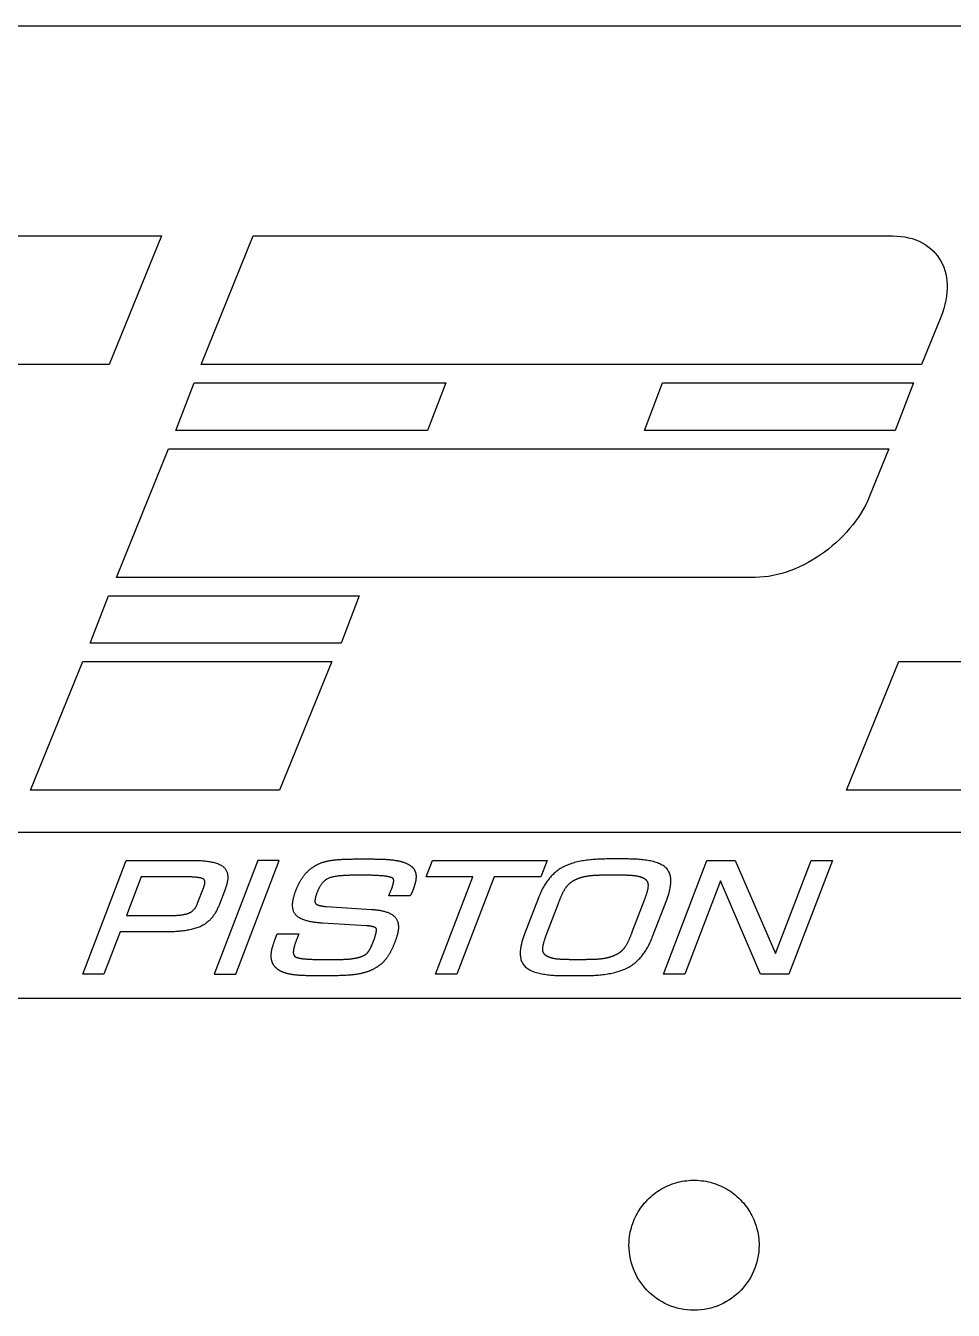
# Model space of a CAD drawing. Extents: x 0 to 453, y 0 to 124.
# Drawn here: x 323.39 to 346.19, y 92.21 to 123.79 of the extents above; entities that cross this region are included whole.
import ezdxf

# ---------------------------------------------------------------- set-up
doc = ezdxf.new("R2010")
doc.units = 0
doc.layers.get('0').update_dxf_attribs({"linetype": 'CONTINUOUS'})

msp = doc.modelspace()

# ---------------------------------------------------------------- linework, layer by layer
at = {"color": 1}
for points in [[(222.204, 123.788), (374.775, 123.788)], [(345.886, 116.625), (345.413, 115.458), (327.705, 115.458), (328.987, 118.621)], [(328.987, 118.621), (344.699, 118.621)], [(344.699, 118.621), (344.804, 118.618), (344.904, 118.61), (345.002, 118.596), (345.095, 118.577), (345.185, 118.553), (345.27, 118.525), (345.352, 118.491), (345.429, 118.453), (345.503, 118.411), (345.572, 118.364), (345.636, 118.313), (345.696, 118.257), (345.752, 118.198), (345.803, 118.135), (345.85, 118.069), (345.891, 117.999), (345.928, 117.925), (345.96, 117.849), (345.987, 117.769), (346.008, 117.687), (346.025, 117.601), (346.036, 117.513), (346.042, 117.423), (346.042, 117.33), (346.037, 117.235), (346.027, 117.137), (346.01, 117.038), (345.988, 116.937), (345.96, 116.834), (345.926, 116.73), (345.886, 116.625)], [(341.333, 110.227), (325.621, 110.227), (326.902, 113.39)], [(326.902, 113.39), (344.61, 113.39), (344.138, 112.223)], [(344.138, 112.223), (344.092, 112.118), (344.042, 112.014), (343.986, 111.911), (343.927, 111.81), (343.863, 111.711), (343.794, 111.613), (343.722, 111.518), (343.647, 111.425), (343.567, 111.335), (343.485, 111.247), (343.399, 111.161), (343.31, 111.079), (343.219, 110.999), (343.125, 110.923), (343.029, 110.849), (342.931, 110.779), (342.83, 110.713), (342.728, 110.65), (342.625, 110.591), (342.52, 110.536), (342.413, 110.484), (342.306, 110.437), (342.199, 110.395), (342.09, 110.357), (341.982, 110.323), (341.873, 110.295), (341.764, 110.271), (341.655, 110.252), (341.547, 110.239), (341.44, 110.23), (341.333, 110.227)], [(359.284, 104.996), (343.572, 104.996), (344.853, 108.158)], [(344.853, 108.158), (362.562, 108.158), (362.089, 106.992)], [(325.715, 101.512), (325.317, 100.471), (324.793, 100.471), (325.865, 103.272), (327.418, 103.272)], [(327.418, 103.272), (327.439, 103.272), (327.462, 103.272), (327.486, 103.272), (327.511, 103.272), (327.537, 103.271), (327.564, 103.27), (327.591, 103.27), (327.619, 103.268), (327.647, 103.267), (327.676, 103.266), (327.706, 103.264), (327.735, 103.261), (327.765, 103.259), (327.795, 103.256), (327.825, 103.253), (327.855, 103.249), (327.885, 103.245), (327.915, 103.24), (327.944, 103.235), (327.972, 103.229), (328.001, 103.223), (328.028, 103.216), (328.055, 103.209), (328.081, 103.201), (328.107, 103.192), (328.131, 103.183), (328.155, 103.173), (328.177, 103.162), (328.198, 103.151), (328.217, 103.139), (328.236, 103.126)], [(330.558, 103.166), (330.569, 103.172), (330.58, 103.177), (330.591, 103.182), (330.602, 103.188), (330.613, 103.193), (330.624, 103.197), (330.636, 103.202), (330.647, 103.207), (330.658, 103.211), (330.67, 103.215), (330.682, 103.219), (330.693, 103.223), (330.705, 103.227), (330.717, 103.231), (330.728, 103.234), (330.74, 103.237), (330.752, 103.241), (330.764, 103.244), (330.776, 103.247), (330.788, 103.25), (330.8, 103.253), (330.812, 103.255), (330.824, 103.258), (330.836, 103.26), (330.848, 103.263), (330.86, 103.265), (330.872, 103.267), (330.884, 103.269), (330.896, 103.271), (330.908, 103.273), (330.92, 103.275)], [(330.92, 103.275), (330.942, 103.278), (330.964, 103.28), (330.986, 103.283), (331.008, 103.285), (331.031, 103.288), (331.054, 103.29), (331.076, 103.292), (331.099, 103.293), (331.122, 103.295), (331.146, 103.296), (331.169, 103.298), (331.192, 103.299), (331.216, 103.3), (331.239, 103.301), (331.262, 103.301), (331.286, 103.302), (331.309, 103.303), (331.333, 103.303), (331.356, 103.304), (331.38, 103.304), (331.403, 103.304), (331.426, 103.304), (331.449, 103.305), (331.472, 103.305), (331.495, 103.305), (331.518, 103.305), (331.541, 103.305), (331.563, 103.305), (331.586, 103.305), (331.608, 103.305), (331.63, 103.305)], [(331.63, 103.305), (331.758, 103.305)], [(331.758, 103.305), (331.781, 103.305), (331.805, 103.305), (331.829, 103.305), (331.853, 103.305), (331.877, 103.305), (331.902, 103.305), (331.927, 103.305), (331.952, 103.305), (331.978, 103.304), (332.003, 103.304), (332.029, 103.304), (332.055, 103.303), (332.081, 103.303), (332.107, 103.302), (332.133, 103.301), (332.159, 103.301), (332.185, 103.3), (332.211, 103.298), (332.237, 103.297), (332.263, 103.295), (332.289, 103.294), (332.314, 103.292), (332.339, 103.29), (332.364, 103.287), (332.389, 103.285), (332.414, 103.282), (332.438, 103.279), (332.462, 103.276), (332.485, 103.272), (332.508, 103.269), (332.531, 103.264)], [(332.531, 103.264), (332.543, 103.262), (332.555, 103.26), (332.567, 103.257), (332.579, 103.254), (332.592, 103.251), (332.604, 103.248), (332.616, 103.245), (332.628, 103.242), (332.64, 103.238), (332.652, 103.235), (332.664, 103.231), (332.676, 103.227), (332.688, 103.223), (332.699, 103.218), (332.711, 103.214), (332.723, 103.209), (332.734, 103.204), (332.746, 103.199), (332.757, 103.194), (332.769, 103.188), (332.78, 103.183), (332.791, 103.177), (332.802, 103.171), (332.812, 103.165), (332.823, 103.158), (332.834, 103.151), (332.844, 103.144), (332.854, 103.137), (332.864, 103.13), (332.874, 103.122), (332.884, 103.114)], [(337.697, 103.305), (337.663, 103.305), (337.628, 103.304), (337.592, 103.304), (337.556, 103.303), (337.52, 103.302), (337.483, 103.3), (337.446, 103.298), (337.408, 103.296), (337.371, 103.294), (337.333, 103.291), (337.295, 103.287), (337.257, 103.283), (337.219, 103.279), (337.181, 103.274), (337.143, 103.269), (337.105, 103.263), (337.068, 103.256), (337.03, 103.249), (336.993, 103.241), (336.956, 103.233), (336.919, 103.224), (336.883, 103.215), (336.847, 103.204), (336.812, 103.193), (336.777, 103.181), (336.743, 103.169), (336.709, 103.156), (336.676, 103.142), (336.643, 103.127), (336.612, 103.111), (336.581, 103.094)], [(338.151, 103.305), (337.697, 103.305)], [(339.13, 103.088), (339.109, 103.107), (339.087, 103.125), (339.062, 103.141), (339.036, 103.157), (339.009, 103.172), (338.981, 103.185), (338.951, 103.198), (338.92, 103.21), (338.888, 103.221), (338.855, 103.231), (338.822, 103.24), (338.788, 103.248), (338.753, 103.256), (338.717, 103.263), (338.682, 103.269), (338.646, 103.275), (338.61, 103.28), (338.574, 103.284), (338.538, 103.288), (338.502, 103.291), (338.467, 103.294), (338.431, 103.297), (338.397, 103.299), (338.363, 103.301), (338.329, 103.302), (338.297, 103.303), (338.265, 103.304), (338.235, 103.304), (338.206, 103.305), (338.177, 103.305), (338.151, 103.305)], [(328.236, 103.126), (328.252, 103.113), (328.267, 103.099), (328.281, 103.084), (328.294, 103.069), (328.305, 103.054), (328.315, 103.038), (328.324, 103.022), (328.332, 103.005), (328.339, 102.988), (328.345, 102.97), (328.35, 102.953), (328.353, 102.935), (328.356, 102.916), (328.359, 102.898), (328.36, 102.879), (328.36, 102.86), (328.36, 102.841), (328.359, 102.822), (328.358, 102.803), (328.356, 102.784), (328.353, 102.765), (328.349, 102.745), (328.345, 102.726), (328.341, 102.707), (328.336, 102.688), (328.331, 102.669), (328.326, 102.651), (328.32, 102.632), (328.314, 102.614), (328.307, 102.596), (328.301, 102.578)], [(330.247, 102.915), (330.255, 102.925), (330.264, 102.935), (330.273, 102.945), (330.281, 102.955), (330.29, 102.964), (330.299, 102.974), (330.308, 102.983), (330.318, 102.992), (330.327, 103.001), (330.336, 103.01), (330.346, 103.019), (330.355, 103.027), (330.365, 103.036), (330.375, 103.044), (330.385, 103.052), (330.395, 103.06), (330.405, 103.068), (330.416, 103.076), (330.426, 103.084), (330.436, 103.091), (330.447, 103.099), (330.458, 103.106), (330.469, 103.113), (330.479, 103.12), (330.49, 103.127), (330.501, 103.134), (330.513, 103.141), (330.524, 103.147), (330.535, 103.154), (330.547, 103.16), (330.558, 103.166)], [(332.884, 103.114), (332.89, 103.109), (332.897, 103.103), (332.903, 103.097), (332.909, 103.091), (332.914, 103.085), (332.92, 103.078), (332.925, 103.072), (332.93, 103.065), (332.935, 103.058), (332.94, 103.052), (332.944, 103.045), (332.948, 103.038), (332.952, 103.03), (332.956, 103.023), (332.959, 103.016), (332.962, 103.008), (332.966, 103.001), (332.968, 102.993), (332.971, 102.985), (332.974, 102.977), (332.976, 102.969), (332.978, 102.961), (332.98, 102.953), (332.981, 102.945), (332.983, 102.937), (332.984, 102.928), (332.985, 102.92), (332.986, 102.911), (332.987, 102.903), (332.987, 102.894), (332.988, 102.886)], [(336.581, 103.094), (336.553, 103.078), (336.526, 103.062), (336.5, 103.044), (336.474, 103.026), (336.449, 103.007), (336.425, 102.988), (336.401, 102.968), (336.378, 102.947), (336.355, 102.925), (336.333, 102.904), (336.312, 102.881), (336.291, 102.858), (336.271, 102.835), (336.251, 102.811), (336.232, 102.786), (336.214, 102.761), (336.196, 102.736), (336.178, 102.71), (336.161, 102.684), (336.145, 102.658), (336.129, 102.631), (336.114, 102.604), (336.099, 102.576), (336.084, 102.549), (336.07, 102.521), (336.057, 102.492), (336.044, 102.464), (336.031, 102.435), (336.019, 102.406), (336.007, 102.377), (335.995, 102.348)], [(339.15, 102.305), (339.159, 102.328), (339.167, 102.351), (339.176, 102.375), (339.184, 102.4), (339.192, 102.425), (339.2, 102.451), (339.208, 102.477), (339.215, 102.503), (339.221, 102.53), (339.228, 102.557), (339.233, 102.584), (339.238, 102.612), (339.243, 102.639), (339.246, 102.667), (339.249, 102.694), (339.251, 102.722), (339.252, 102.749), (339.251, 102.776), (339.25, 102.803), (339.248, 102.83), (339.244, 102.856), (339.24, 102.882), (339.234, 102.907), (339.226, 102.932), (339.217, 102.957), (339.207, 102.98), (339.195, 103.003), (339.181, 103.026), (339.166, 103.047), (339.149, 103.068), (339.13, 103.088)], [(326.234, 102.867), (325.87, 101.915), (326.894, 101.915)], [(327.304, 102.867), (326.234, 102.867)], [(327.769, 102.807), (327.761, 102.813), (327.752, 102.818), (327.741, 102.822), (327.73, 102.827), (327.717, 102.831), (327.703, 102.835), (327.689, 102.838), (327.674, 102.842), (327.658, 102.845), (327.641, 102.847), (327.624, 102.85), (327.606, 102.852), (327.588, 102.854), (327.57, 102.856), (327.552, 102.858), (327.533, 102.859), (327.515, 102.861), (327.496, 102.862), (327.478, 102.863), (327.46, 102.864), (327.443, 102.865), (327.425, 102.865), (327.409, 102.866), (327.393, 102.866), (327.377, 102.866), (327.362, 102.867), (327.349, 102.867), (327.336, 102.867), (327.324, 102.867), (327.313, 102.867), (327.304, 102.867)], [(327.769, 102.61), (327.771, 102.615), (327.773, 102.621), (327.775, 102.626), (327.777, 102.632), (327.779, 102.638), (327.781, 102.645), (327.783, 102.651), (327.785, 102.658), (327.787, 102.665), (327.789, 102.672), (327.791, 102.679), (327.792, 102.687), (327.794, 102.694), (327.795, 102.701), (327.796, 102.709), (327.797, 102.716), (327.798, 102.723), (327.798, 102.73), (327.798, 102.738), (327.798, 102.745), (327.797, 102.751), (327.796, 102.758), (327.795, 102.765), (327.793, 102.771), (327.791, 102.777), (327.789, 102.783), (327.786, 102.788), (327.782, 102.794), (327.778, 102.799), (327.774, 102.803), (327.769, 102.807)], [(330.031, 102.523), (330.036, 102.536), (330.041, 102.549), (330.047, 102.563), (330.052, 102.576), (330.058, 102.589), (330.064, 102.603), (330.069, 102.616), (330.075, 102.629), (330.081, 102.643), (330.087, 102.656), (330.094, 102.669), (330.1, 102.682), (330.107, 102.695), (330.113, 102.708), (330.12, 102.721), (330.127, 102.734), (330.134, 102.747), (330.141, 102.76), (330.148, 102.772), (330.156, 102.785), (330.163, 102.797), (330.171, 102.81), (330.179, 102.822), (330.187, 102.834), (330.195, 102.846), (330.203, 102.858), (330.212, 102.87), (330.22, 102.881), (330.229, 102.893), (330.238, 102.904), (330.247, 102.915)], [(330.809, 102.819), (330.797, 102.812), (330.785, 102.805), (330.774, 102.797), (330.762, 102.789), (330.751, 102.78), (330.74, 102.771), (330.73, 102.762), (330.72, 102.753), (330.71, 102.743), (330.7, 102.732), (330.69, 102.722), (330.681, 102.711), (330.672, 102.7), (330.664, 102.688), (330.655, 102.677), (330.647, 102.665), (330.639, 102.653), (330.632, 102.641), (330.624, 102.628), (330.617, 102.616), (330.61, 102.603), (330.603, 102.591), (330.597, 102.578), (330.59, 102.565), (330.584, 102.552), (330.578, 102.54), (330.573, 102.527), (330.567, 102.514), (330.562, 102.501), (330.557, 102.488), (330.552, 102.476)], [(331.514, 102.905), (331.497, 102.905), (331.478, 102.905), (331.458, 102.905), (331.438, 102.905), (331.416, 102.905), (331.394, 102.904), (331.371, 102.904), (331.347, 102.903), (331.322, 102.902), (331.297, 102.901), (331.272, 102.9), (331.246, 102.899), (331.22, 102.898), (331.194, 102.896), (331.168, 102.894), (331.142, 102.892), (331.116, 102.889), (331.09, 102.887), (331.065, 102.883), (331.039, 102.88), (331.015, 102.876), (330.99, 102.872), (330.967, 102.868), (330.944, 102.863), (330.922, 102.858), (330.9, 102.853), (330.88, 102.847), (330.861, 102.841), (330.842, 102.834), (330.825, 102.826), (330.809, 102.819)], [(332.225, 102.883), (332.203, 102.885), (332.181, 102.888), (332.159, 102.89), (332.137, 102.892), (332.114, 102.894), (332.091, 102.895), (332.068, 102.897), (332.045, 102.898), (332.022, 102.899), (331.999, 102.901), (331.976, 102.901), (331.952, 102.902), (331.929, 102.903), (331.905, 102.904), (331.882, 102.904), (331.858, 102.905), (331.835, 102.905), (331.811, 102.905), (331.788, 102.905), (331.764, 102.905), (331.741, 102.906), (331.717, 102.906), (331.694, 102.906), (331.671, 102.906), (331.648, 102.906), (331.625, 102.905), (331.603, 102.905), (331.58, 102.905), (331.558, 102.905), (331.536, 102.905), (331.514, 102.905)], [(332.425, 102.823), (332.422, 102.826), (332.418, 102.83), (332.413, 102.833), (332.408, 102.836), (332.402, 102.839), (332.397, 102.842), (332.391, 102.845), (332.384, 102.847), (332.377, 102.85), (332.37, 102.852), (332.363, 102.855), (332.356, 102.857), (332.349, 102.859), (332.341, 102.861), (332.333, 102.863), (332.326, 102.865), (332.318, 102.867), (332.31, 102.869), (332.303, 102.87), (332.295, 102.872), (332.287, 102.873), (332.28, 102.875), (332.273, 102.876), (332.266, 102.877), (332.259, 102.878), (332.252, 102.879), (332.246, 102.88), (332.24, 102.881), (332.235, 102.882), (332.229, 102.882), (332.225, 102.883)], [(332.378, 102.544), (332.38, 102.55), (332.382, 102.556), (332.385, 102.562), (332.387, 102.568), (332.389, 102.575), (332.392, 102.581), (332.394, 102.588), (332.397, 102.595), (332.399, 102.602), (332.401, 102.608), (332.404, 102.615), (332.406, 102.622), (332.408, 102.629), (332.411, 102.637), (332.413, 102.644), (332.415, 102.651), (332.417, 102.658), (332.419, 102.665), (332.421, 102.672), (332.423, 102.68), (332.425, 102.687), (332.427, 102.694), (332.429, 102.701), (332.43, 102.708), (332.432, 102.715), (332.433, 102.722), (332.434, 102.728), (332.435, 102.735), (332.436, 102.742), (332.437, 102.748), (332.437, 102.755)], [(332.437, 102.755), (332.438, 102.757), (332.438, 102.759), (332.438, 102.761), (332.438, 102.763), (332.438, 102.765), (332.438, 102.767), (332.438, 102.769), (332.438, 102.772), (332.438, 102.774), (332.438, 102.777), (332.438, 102.779), (332.438, 102.782), (332.438, 102.784), (332.438, 102.786), (332.438, 102.789), (332.438, 102.791), (332.437, 102.794), (332.437, 102.796), (332.436, 102.799), (332.436, 102.801), (332.435, 102.803), (332.435, 102.806), (332.434, 102.808), (332.433, 102.81), (332.432, 102.812), (332.431, 102.814), (332.43, 102.816), (332.429, 102.818), (332.428, 102.82), (332.427, 102.821), (332.425, 102.823)], [(332.988, 102.886), (332.988, 102.875), (332.988, 102.865), (332.988, 102.854), (332.987, 102.844), (332.987, 102.833), (332.986, 102.823), (332.985, 102.812), (332.983, 102.802), (332.982, 102.791), (332.98, 102.78), (332.979, 102.77), (332.977, 102.759), (332.975, 102.748), (332.972, 102.738), (332.97, 102.727), (332.968, 102.717), (332.965, 102.706), (332.962, 102.696), (332.959, 102.685), (332.957, 102.675), (332.954, 102.664), (332.95, 102.654), (332.947, 102.644), (332.944, 102.633), (332.941, 102.623), (332.937, 102.613), (332.934, 102.603), (332.93, 102.593), (332.927, 102.584), (332.923, 102.574), (332.919, 102.564)], [(336.875, 102.778), (336.867, 102.774), (336.86, 102.77), (336.852, 102.766), (336.845, 102.762), (336.838, 102.758), (336.831, 102.753), (336.823, 102.749), (336.816, 102.744), (336.809, 102.739), (336.802, 102.735), (336.796, 102.73), (336.789, 102.725), (336.782, 102.72), (336.776, 102.714), (336.769, 102.709), (336.763, 102.704), (336.757, 102.698), (336.75, 102.693), (336.744, 102.687), (336.738, 102.681), (336.732, 102.675), (336.726, 102.669), (336.72, 102.663), (336.714, 102.657), (336.709, 102.651), (336.703, 102.645), (336.698, 102.638), (336.692, 102.632), (336.687, 102.625), (336.681, 102.618), (336.676, 102.611)], [(337.167, 102.876), (337.158, 102.874), (337.148, 102.872), (337.138, 102.87), (337.128, 102.868), (337.118, 102.866), (337.109, 102.863), (337.099, 102.861), (337.089, 102.859), (337.08, 102.856), (337.07, 102.854), (337.06, 102.851), (337.051, 102.848), (337.041, 102.845), (337.032, 102.842), (337.022, 102.839), (337.013, 102.836), (337.003, 102.833), (336.994, 102.83), (336.985, 102.826), (336.975, 102.823), (336.966, 102.819), (336.957, 102.816), (336.947, 102.812), (336.938, 102.808), (336.929, 102.804), (336.92, 102.8), (336.911, 102.796), (336.902, 102.792), (336.893, 102.787), (336.884, 102.783), (336.875, 102.778)], [(337.704, 102.905), (337.688, 102.905), (337.671, 102.905), (337.654, 102.905), (337.637, 102.905), (337.62, 102.905), (337.603, 102.905), (337.586, 102.905), (337.568, 102.905), (337.551, 102.905), (337.533, 102.904), (337.515, 102.904), (337.497, 102.904), (337.48, 102.903), (337.462, 102.903), (337.444, 102.902), (337.426, 102.901), (337.408, 102.9), (337.39, 102.899), (337.372, 102.898), (337.355, 102.897), (337.337, 102.896), (337.319, 102.895), (337.302, 102.893), (337.284, 102.891), (337.267, 102.89), (337.25, 102.888), (337.233, 102.886), (337.216, 102.883), (337.2, 102.881), (337.183, 102.878), (337.167, 102.876)], [(337.925, 102.905), (337.704, 102.905)], [(338.44, 102.877), (338.425, 102.88), (338.41, 102.883), (338.395, 102.885), (338.379, 102.887), (338.363, 102.889), (338.347, 102.891), (338.33, 102.893), (338.314, 102.895), (338.297, 102.896), (338.28, 102.898), (338.263, 102.899), (338.245, 102.9), (338.228, 102.901), (338.21, 102.902), (338.193, 102.902), (338.175, 102.903), (338.158, 102.904), (338.14, 102.904), (338.123, 102.904), (338.105, 102.905), (338.088, 102.905), (338.071, 102.905), (338.054, 102.905), (338.037, 102.905), (338.02, 102.905), (338.004, 102.905), (337.987, 102.905), (337.971, 102.905), (337.956, 102.905), (337.94, 102.905), (337.925, 102.905)], [(338.642, 102.79), (338.637, 102.794), (338.631, 102.799), (338.626, 102.803), (338.62, 102.807), (338.614, 102.811), (338.608, 102.815), (338.602, 102.818), (338.596, 102.822), (338.589, 102.825), (338.583, 102.829), (338.577, 102.832), (338.57, 102.835), (338.563, 102.838), (338.557, 102.841), (338.55, 102.844), (338.543, 102.847), (338.537, 102.849), (338.53, 102.852), (338.523, 102.854), (338.516, 102.857), (338.509, 102.859), (338.502, 102.861), (338.495, 102.863), (338.488, 102.865), (338.481, 102.867), (338.474, 102.869), (338.468, 102.871), (338.461, 102.872), (338.454, 102.874), (338.447, 102.875), (338.44, 102.877)], [(338.594, 102.274), (338.598, 102.284), (338.602, 102.294), (338.606, 102.304), (338.61, 102.315), (338.614, 102.327), (338.619, 102.338), (338.623, 102.35), (338.627, 102.363), (338.632, 102.375), (338.636, 102.388), (338.641, 102.401), (338.645, 102.414), (338.65, 102.427), (338.654, 102.44), (338.658, 102.454), (338.662, 102.467), (338.666, 102.481), (338.67, 102.494), (338.674, 102.508), (338.678, 102.521), (338.681, 102.534), (338.684, 102.547), (338.687, 102.56), (338.69, 102.572), (338.692, 102.585), (338.694, 102.597), (338.696, 102.609), (338.697, 102.62), (338.698, 102.631), (338.699, 102.642), (338.699, 102.652)], [(338.699, 102.652), (338.699, 102.657), (338.699, 102.663), (338.699, 102.668), (338.699, 102.673), (338.698, 102.678), (338.698, 102.683), (338.697, 102.688), (338.697, 102.693), (338.696, 102.698), (338.695, 102.703), (338.694, 102.707), (338.692, 102.712), (338.691, 102.717), (338.69, 102.721), (338.688, 102.726), (338.686, 102.73), (338.684, 102.735), (338.682, 102.739), (338.68, 102.743), (338.678, 102.748), (338.675, 102.752), (338.673, 102.756), (338.67, 102.76), (338.667, 102.764), (338.664, 102.768), (338.661, 102.772), (338.658, 102.775), (338.654, 102.779), (338.65, 102.783), (338.647, 102.786), (338.642, 102.79)], [(327.618, 102.217), (327.769, 102.61)], [(328.301, 102.578), (328.146, 102.174)], [(330.029, 101.934), (330.017, 101.95), (330.006, 101.967), (329.996, 101.983), (329.987, 102.001), (329.979, 102.018), (329.973, 102.037), (329.967, 102.055), (329.963, 102.074), (329.959, 102.093), (329.956, 102.113), (329.954, 102.133), (329.953, 102.153), (329.953, 102.173), (329.953, 102.193), (329.954, 102.213), (329.956, 102.234), (329.958, 102.254), (329.961, 102.274), (329.965, 102.295), (329.969, 102.315), (329.973, 102.335), (329.978, 102.355), (329.983, 102.375), (329.988, 102.395), (329.994, 102.414), (330, 102.433), (330.006, 102.452), (330.012, 102.47), (330.018, 102.488), (330.025, 102.506), (330.031, 102.523)], [(330.552, 102.476), (330.55, 102.47), (330.547, 102.464), (330.545, 102.457), (330.542, 102.45), (330.54, 102.442), (330.537, 102.434), (330.534, 102.426), (330.531, 102.417), (330.529, 102.408), (330.526, 102.399), (330.523, 102.389), (330.52, 102.38), (330.518, 102.37), (330.515, 102.36), (330.513, 102.35), (330.511, 102.34), (330.509, 102.33), (330.507, 102.32), (330.506, 102.31), (330.505, 102.301), (330.504, 102.291), (330.504, 102.282), (330.503, 102.273), (330.503, 102.264), (330.504, 102.256), (330.505, 102.247), (330.506, 102.24), (330.508, 102.232), (330.511, 102.226), (330.514, 102.219), (330.517, 102.213)], [(332.862, 102.429), (332.846, 102.396), (332.321, 102.396), (332.378, 102.544)], [(332.886, 102.481), (332.885, 102.48), (332.884, 102.478), (332.884, 102.476), (332.883, 102.475), (332.882, 102.473), (332.882, 102.471), (332.881, 102.47), (332.88, 102.468), (332.879, 102.466), (332.879, 102.465), (332.878, 102.463), (332.877, 102.461), (332.876, 102.46), (332.876, 102.458), (332.875, 102.456), (332.874, 102.454), (332.873, 102.453), (332.873, 102.451), (332.872, 102.449), (332.871, 102.448), (332.87, 102.446), (332.87, 102.444), (332.869, 102.443), (332.868, 102.441), (332.867, 102.439), (332.866, 102.438), (332.866, 102.436), (332.865, 102.434), (332.864, 102.433), (332.863, 102.431), (332.862, 102.429)], [(332.919, 102.564), (332.918, 102.562), (332.917, 102.559), (332.916, 102.556), (332.915, 102.554), (332.914, 102.551), (332.913, 102.548), (332.912, 102.545), (332.911, 102.543), (332.91, 102.54), (332.909, 102.537), (332.908, 102.535), (332.907, 102.532), (332.906, 102.529), (332.905, 102.527), (332.904, 102.524), (332.902, 102.521), (332.901, 102.519), (332.9, 102.516), (332.899, 102.513), (332.898, 102.511), (332.897, 102.508), (332.896, 102.505), (332.895, 102.503), (332.894, 102.5), (332.893, 102.497), (332.892, 102.495), (332.89, 102.492), (332.889, 102.489), (332.888, 102.487), (332.887, 102.484), (332.886, 102.481)], [(335.995, 102.348), (335.648, 101.439)], [(336.676, 102.611), (336.669, 102.601), (336.661, 102.591), (336.654, 102.58), (336.647, 102.569), (336.64, 102.558), (336.633, 102.546), (336.626, 102.534), (336.619, 102.522), (336.612, 102.51), (336.605, 102.497), (336.599, 102.484), (336.592, 102.472), (336.586, 102.459), (336.58, 102.446), (336.573, 102.432), (336.567, 102.419), (336.561, 102.406), (336.555, 102.393), (336.55, 102.379), (336.544, 102.366), (336.538, 102.353), (336.533, 102.34), (336.527, 102.327), (336.522, 102.314), (336.517, 102.301), (336.512, 102.288), (336.507, 102.276), (336.502, 102.263), (336.497, 102.251), (336.493, 102.239), (336.488, 102.228)], [(327.421, 101.983), (327.431, 101.987), (327.44, 101.992), (327.449, 101.997), (327.458, 102.003), (327.466, 102.008), (327.474, 102.014), (327.482, 102.02), (327.49, 102.027), (327.498, 102.033), (327.505, 102.04), (327.512, 102.047), (327.519, 102.054), (327.526, 102.061), (327.533, 102.068), (327.539, 102.076), (327.545, 102.084), (327.551, 102.092), (327.557, 102.1), (327.563, 102.108), (327.569, 102.116), (327.574, 102.125), (327.579, 102.134), (327.584, 102.142), (327.589, 102.151), (327.594, 102.16), (327.598, 102.169), (327.602, 102.179), (327.607, 102.188), (327.611, 102.197), (327.615, 102.207), (327.618, 102.217)], [(328.146, 102.174), (328.137, 102.152), (328.128, 102.131), (328.119, 102.11), (328.11, 102.089), (328.1, 102.068), (328.09, 102.048), (328.079, 102.028), (328.069, 102.008), (328.057, 101.989), (328.046, 101.969), (328.034, 101.95), (328.021, 101.932), (328.008, 101.914), (327.995, 101.896), (327.982, 101.878), (327.967, 101.861), (327.953, 101.844), (327.938, 101.828), (327.923, 101.811), (327.907, 101.796), (327.891, 101.781), (327.874, 101.766), (327.857, 101.751), (327.84, 101.737), (327.822, 101.724), (327.803, 101.711), (327.784, 101.698), (327.765, 101.686), (327.745, 101.675), (327.725, 101.663), (327.704, 101.653)], [(330.517, 102.213), (330.521, 102.208), (330.526, 102.203), (330.532, 102.198), (330.538, 102.193), (330.545, 102.189), (330.553, 102.184), (330.561, 102.18), (330.57, 102.177), (330.579, 102.173), (330.588, 102.17), (330.598, 102.167), (330.608, 102.164), (330.618, 102.161), (330.629, 102.158), (330.639, 102.156), (330.65, 102.154), (330.661, 102.152), (330.672, 102.15), (330.683, 102.148), (330.693, 102.146), (330.704, 102.145), (330.714, 102.144), (330.724, 102.143), (330.734, 102.141), (330.743, 102.14), (330.752, 102.14), (330.761, 102.139), (330.769, 102.138), (330.776, 102.138), (330.783, 102.137), (330.789, 102.137)], [(330.789, 102.137), (331.89, 102.066)], [(331.89, 102.066), (331.909, 102.065), (331.927, 102.063), (331.947, 102.062), (331.966, 102.06), (331.987, 102.058), (332.007, 102.056), (332.028, 102.053), (332.049, 102.05), (332.071, 102.047), (332.092, 102.044), (332.114, 102.04), (332.136, 102.036), (332.158, 102.031), (332.179, 102.026), (332.201, 102.021), (332.222, 102.015), (332.243, 102.009), (332.264, 102.002), (332.285, 101.994), (332.305, 101.987), (332.325, 101.978), (332.344, 101.969), (332.363, 101.96), (332.381, 101.95), (332.399, 101.939), (332.415, 101.928), (332.431, 101.915), (332.446, 101.903), (332.461, 101.889), (332.474, 101.875), (332.486, 101.86)], [(336.488, 102.228), (336.198, 101.467)], [(338.302, 101.511), (338.594, 102.274)], [(338.802, 101.396), (339.15, 102.305)], [(326.894, 101.915), (326.908, 101.915), (326.923, 101.915), (326.938, 101.915), (326.954, 101.915), (326.97, 101.916), (326.987, 101.916), (327.005, 101.916), (327.022, 101.917), (327.04, 101.917), (327.059, 101.918), (327.077, 101.919), (327.096, 101.92), (327.115, 101.921), (327.134, 101.923), (327.153, 101.924), (327.171, 101.926), (327.19, 101.928), (327.209, 101.93), (327.228, 101.933), (327.246, 101.935), (327.264, 101.938), (327.282, 101.941), (327.3, 101.945), (327.317, 101.948), (327.333, 101.952), (327.35, 101.957), (327.365, 101.961), (327.38, 101.966), (327.395, 101.971), (327.408, 101.977), (327.421, 101.983)], [(330.688, 101.728), (330.669, 101.729), (330.649, 101.731), (330.628, 101.732), (330.607, 101.734), (330.585, 101.736), (330.562, 101.738), (330.54, 101.741), (330.516, 101.743), (330.493, 101.746), (330.469, 101.75), (330.445, 101.754), (330.421, 101.758), (330.397, 101.762), (330.372, 101.767), (330.348, 101.773), (330.324, 101.778), (330.301, 101.785), (330.277, 101.791), (330.254, 101.799), (330.232, 101.807), (330.209, 101.815), (330.188, 101.824), (330.167, 101.834), (330.147, 101.844), (330.127, 101.855), (330.108, 101.866), (330.09, 101.878), (330.073, 101.891), (330.058, 101.905), (330.043, 101.919), (330.029, 101.934)], [(331.77, 101.663), (330.688, 101.728)], [(332.486, 101.86), (332.498, 101.845), (332.508, 101.829), (332.517, 101.812), (332.525, 101.795), (332.532, 101.777), (332.538, 101.76), (332.543, 101.741), (332.547, 101.723), (332.55, 101.704), (332.552, 101.685), (332.554, 101.666), (332.555, 101.646), (332.555, 101.627), (332.554, 101.607), (332.553, 101.587), (332.551, 101.567), (332.548, 101.548), (332.545, 101.528), (332.542, 101.508), (332.538, 101.488), (332.534, 101.469), (332.529, 101.449), (332.524, 101.43), (332.519, 101.411), (332.513, 101.392), (332.507, 101.374), (332.502, 101.356), (332.495, 101.338), (332.489, 101.321), (332.483, 101.304), (332.477, 101.287)], [(326.79, 101.512), (325.715, 101.512)], [(327.704, 101.653), (327.679, 101.641), (327.653, 101.63), (327.627, 101.62), (327.6, 101.61), (327.572, 101.601), (327.544, 101.593), (327.515, 101.585), (327.486, 101.577), (327.456, 101.57), (327.426, 101.564), (327.396, 101.558), (327.365, 101.552), (327.334, 101.547), (327.303, 101.542), (327.272, 101.538), (327.24, 101.534), (327.209, 101.531), (327.177, 101.528), (327.146, 101.525), (327.115, 101.522), (327.084, 101.52), (327.053, 101.518), (327.022, 101.517), (326.992, 101.515), (326.962, 101.514), (326.932, 101.513), (326.902, 101.513), (326.874, 101.512), (326.845, 101.512), (326.818, 101.512), (326.79, 101.512)], [(329.51, 101.295), (329.575, 101.465), (330.104, 101.465), (330.054, 101.333)], [(332.009, 101.599), (332.005, 101.603), (332.001, 101.607), (331.996, 101.612), (331.991, 101.615), (331.984, 101.619), (331.978, 101.623), (331.971, 101.626), (331.963, 101.629), (331.955, 101.632), (331.947, 101.635), (331.938, 101.638), (331.929, 101.64), (331.92, 101.642), (331.91, 101.645), (331.901, 101.647), (331.891, 101.649), (331.882, 101.65), (331.872, 101.652), (331.863, 101.653), (331.853, 101.655), (331.844, 101.656), (331.835, 101.657), (331.826, 101.658), (331.818, 101.659), (331.81, 101.66), (331.802, 101.661), (331.794, 101.661), (331.787, 101.662), (331.781, 101.662), (331.775, 101.663), (331.77, 101.663)], [(331.939, 101.278), (331.941, 101.283), (331.944, 101.289), (331.946, 101.296), (331.949, 101.304), (331.952, 101.313), (331.956, 101.323), (331.959, 101.333), (331.963, 101.344), (331.967, 101.355), (331.971, 101.367), (331.975, 101.38), (331.979, 101.392), (331.983, 101.405), (331.987, 101.418), (331.99, 101.432), (331.994, 101.445), (331.998, 101.458), (332.001, 101.471), (332.004, 101.484), (332.007, 101.497), (332.009, 101.509), (332.011, 101.521), (332.013, 101.533), (332.014, 101.544), (332.015, 101.554), (332.016, 101.564), (332.015, 101.572), (332.015, 101.58), (332.013, 101.588), (332.011, 101.594), (332.009, 101.599)], [(335.648, 101.439), (335.639, 101.416), (335.63, 101.392), (335.622, 101.368), (335.614, 101.343), (335.605, 101.318), (335.598, 101.292), (335.59, 101.266), (335.583, 101.24), (335.577, 101.213), (335.57, 101.186), (335.565, 101.159), (335.56, 101.132), (335.556, 101.104), (335.553, 101.077), (335.55, 101.05), (335.549, 101.022), (335.548, 100.995), (335.548, 100.968), (335.55, 100.941), (335.552, 100.915), (335.556, 100.889), (335.561, 100.863), (335.567, 100.838), (335.575, 100.813), (335.584, 100.789), (335.595, 100.765), (335.607, 100.742), (335.621, 100.72), (335.636, 100.698), (335.653, 100.677), (335.673, 100.658)], [(336.198, 101.467), (336.194, 101.458), (336.19, 101.448), (336.186, 101.438), (336.182, 101.427), (336.178, 101.416), (336.174, 101.404), (336.169, 101.393), (336.165, 101.38), (336.161, 101.368), (336.156, 101.355), (336.152, 101.343), (336.147, 101.33), (336.143, 101.316), (336.139, 101.303), (336.134, 101.29), (336.13, 101.277), (336.126, 101.263), (336.122, 101.25), (336.119, 101.237), (336.115, 101.223), (336.112, 101.21), (336.109, 101.198), (336.106, 101.185), (336.103, 101.172), (336.101, 101.16), (336.099, 101.148), (336.097, 101.136), (336.096, 101.125), (336.095, 101.114), (336.094, 101.104), (336.094, 101.094)], [(338.116, 101.126), (338.123, 101.136), (338.13, 101.146), (338.138, 101.157), (338.145, 101.168), (338.152, 101.179), (338.159, 101.191), (338.166, 101.203), (338.172, 101.215), (338.179, 101.227), (338.186, 101.24), (338.192, 101.253), (338.199, 101.266), (338.205, 101.279), (338.212, 101.292), (338.218, 101.305), (338.224, 101.319), (338.23, 101.332), (338.236, 101.346), (338.242, 101.359), (338.247, 101.372), (338.253, 101.386), (338.258, 101.399), (338.264, 101.412), (338.269, 101.425), (338.274, 101.438), (338.279, 101.451), (338.284, 101.463), (338.289, 101.475), (338.293, 101.487), (338.298, 101.499), (338.302, 101.511)], [(338.216, 100.648), (338.243, 100.664), (338.27, 100.681), (338.297, 100.698), (338.322, 100.716), (338.348, 100.735), (338.372, 100.755), (338.396, 100.775), (338.419, 100.795), (338.442, 100.817), (338.464, 100.839), (338.485, 100.861), (338.506, 100.884), (338.526, 100.908), (338.546, 100.932), (338.565, 100.956), (338.583, 100.981), (338.601, 101.007), (338.619, 101.032), (338.636, 101.059), (338.652, 101.085), (338.668, 101.112), (338.684, 101.139), (338.699, 101.167), (338.713, 101.195), (338.727, 101.223), (338.741, 101.251), (338.754, 101.28), (338.767, 101.308), (338.779, 101.337), (338.791, 101.366), (338.802, 101.396)], [(329.427, 100.896), (329.427, 100.908), (329.427, 100.921), (329.427, 100.934), (329.427, 100.947), (329.428, 100.96), (329.429, 100.973), (329.43, 100.987), (329.431, 101), (329.433, 101.013), (329.435, 101.026), (329.437, 101.039), (329.439, 101.053), (329.442, 101.066), (329.445, 101.079), (329.447, 101.092), (329.45, 101.106), (329.454, 101.119), (329.457, 101.132), (329.461, 101.145), (329.464, 101.158), (329.468, 101.171), (329.472, 101.184), (329.476, 101.197), (329.48, 101.209), (329.484, 101.222), (329.488, 101.234), (329.493, 101.247), (329.497, 101.259), (329.501, 101.271), (329.506, 101.283), (329.51, 101.295)], [(330.054, 101.333), (330.05, 101.324), (330.047, 101.315), (330.044, 101.306), (330.04, 101.297), (330.037, 101.287), (330.033, 101.277), (330.029, 101.266), (330.025, 101.256), (330.022, 101.245), (330.018, 101.234), (330.014, 101.223), (330.011, 101.211), (330.007, 101.2), (330.004, 101.188), (330, 101.177), (329.997, 101.165), (329.994, 101.154), (329.991, 101.142), (329.988, 101.131), (329.985, 101.119), (329.983, 101.108), (329.98, 101.096), (329.978, 101.085), (329.976, 101.074), (329.975, 101.063), (329.973, 101.053), (329.972, 101.042), (329.972, 101.032), (329.971, 101.022), (329.971, 101.013), (329.971, 101.004)], [(331.739, 100.952), (331.743, 100.954), (331.747, 100.957), (331.75, 100.959), (331.754, 100.962), (331.757, 100.965), (331.761, 100.967), (331.764, 100.97), (331.768, 100.973), (331.771, 100.977), (331.775, 100.98), (331.778, 100.983), (331.781, 100.986), (331.784, 100.99), (331.787, 100.993), (331.791, 100.996), (331.794, 101), (331.797, 101.003), (331.8, 101.007), (331.803, 101.011), (331.806, 101.014), (331.808, 101.018), (331.811, 101.022), (331.814, 101.025), (331.817, 101.029), (331.819, 101.033), (331.822, 101.037), (331.824, 101.04), (331.827, 101.044), (331.829, 101.048), (331.832, 101.051), (331.834, 101.055)], [(331.834, 101.055), (331.838, 101.062), (331.842, 101.068), (331.846, 101.075), (331.85, 101.082), (331.854, 101.089), (331.858, 101.096), (331.862, 101.103), (331.866, 101.11), (331.869, 101.117), (331.873, 101.124), (331.876, 101.131), (331.88, 101.138), (331.884, 101.146), (331.887, 101.153), (331.89, 101.16), (331.894, 101.168), (331.897, 101.175), (331.9, 101.182), (331.904, 101.19), (331.907, 101.197), (331.91, 101.205), (331.913, 101.212), (331.916, 101.219), (331.919, 101.227), (331.922, 101.234), (331.925, 101.242), (331.928, 101.249), (331.931, 101.256), (331.934, 101.264), (331.937, 101.271), (331.939, 101.278)], [(332.477, 101.287), (332.472, 101.274), (332.467, 101.261), (332.461, 101.247), (332.456, 101.234), (332.45, 101.22), (332.445, 101.207), (332.439, 101.193), (332.434, 101.179), (332.428, 101.165), (332.422, 101.152), (332.416, 101.138), (332.41, 101.124), (332.403, 101.11), (332.397, 101.097), (332.391, 101.083), (332.384, 101.069), (332.377, 101.056), (332.371, 101.042), (332.364, 101.029), (332.357, 101.016), (332.35, 101.003), (332.342, 100.989), (332.335, 100.976), (332.328, 100.964), (332.32, 100.951), (332.312, 100.938), (332.305, 100.926), (332.297, 100.914), (332.289, 100.902), (332.28, 100.89), (332.272, 100.879)], [(336.094, 101.094), (336.094, 101.088), (336.094, 101.083), (336.094, 101.078), (336.095, 101.073), (336.095, 101.068), (336.096, 101.063), (336.096, 101.058), (336.097, 101.053), (336.098, 101.048), (336.099, 101.044), (336.1, 101.039), (336.101, 101.034), (336.103, 101.03), (336.104, 101.025), (336.106, 101.021), (336.108, 101.016), (336.11, 101.012), (336.112, 101.008), (336.114, 101.004), (336.116, 100.999), (336.119, 100.995), (336.121, 100.991), (336.124, 100.987), (336.127, 100.983), (336.13, 100.979), (336.133, 100.976), (336.137, 100.972), (336.14, 100.968), (336.144, 100.965), (336.148, 100.961), (336.152, 100.958)], [(337.923, 100.965), (337.93, 100.969), (337.937, 100.973), (337.944, 100.977), (337.951, 100.981), (337.959, 100.985), (337.966, 100.989), (337.972, 100.994), (337.979, 100.998), (337.986, 101.003), (337.993, 101.008), (337.999, 101.012), (338.006, 101.017), (338.013, 101.022), (338.019, 101.027), (338.025, 101.032), (338.032, 101.037), (338.038, 101.043), (338.044, 101.048), (338.05, 101.053), (338.056, 101.059), (338.062, 101.065), (338.067, 101.07), (338.073, 101.076), (338.079, 101.082), (338.084, 101.088), (338.09, 101.094), (338.095, 101.1), (338.101, 101.107), (338.106, 101.113), (338.111, 101.119), (338.116, 101.126)], [(329.557, 100.619), (329.549, 100.626), (329.541, 100.633), (329.534, 100.64), (329.527, 100.648), (329.52, 100.655), (329.513, 100.663), (329.507, 100.671), (329.501, 100.679), (329.495, 100.687), (329.489, 100.695), (329.484, 100.704), (329.479, 100.712), (329.474, 100.721), (329.469, 100.73), (329.465, 100.738), (329.461, 100.747), (329.457, 100.757), (329.453, 100.766), (329.45, 100.775), (329.447, 100.785), (329.444, 100.794), (329.441, 100.804), (329.439, 100.814), (329.436, 100.824), (329.434, 100.834), (329.433, 100.844), (329.431, 100.854), (329.43, 100.864), (329.429, 100.875), (329.428, 100.885), (329.427, 100.896)], [(329.971, 101.004), (329.971, 100.999), (329.972, 100.994), (329.972, 100.99), (329.973, 100.985), (329.973, 100.981), (329.974, 100.976), (329.975, 100.972), (329.976, 100.968), (329.977, 100.964), (329.978, 100.96), (329.98, 100.956), (329.981, 100.952), (329.983, 100.948), (329.984, 100.944), (329.986, 100.941), (329.988, 100.937), (329.99, 100.934), (329.992, 100.93), (329.995, 100.927), (329.997, 100.924), (330, 100.921), (330.003, 100.918), (330.006, 100.915), (330.009, 100.912), (330.012, 100.909), (330.016, 100.907), (330.019, 100.904), (330.023, 100.902), (330.027, 100.899), (330.031, 100.897), (330.035, 100.895)], [(330.035, 100.895), (330.041, 100.892), (330.047, 100.889), (330.053, 100.887), (330.06, 100.885), (330.066, 100.882), (330.073, 100.88), (330.08, 100.878), (330.088, 100.876), (330.095, 100.874), (330.103, 100.872), (330.11, 100.871), (330.118, 100.869), (330.126, 100.867), (330.134, 100.866), (330.142, 100.864), (330.15, 100.863), (330.158, 100.862), (330.166, 100.861), (330.174, 100.859), (330.182, 100.858), (330.19, 100.857), (330.198, 100.856), (330.206, 100.855), (330.214, 100.855), (330.221, 100.854), (330.228, 100.853), (330.235, 100.852), (330.242, 100.852), (330.249, 100.851), (330.255, 100.85), (330.262, 100.85)], [(330.262, 100.85), (330.284, 100.848), (330.307, 100.846), (330.331, 100.844), (330.354, 100.843), (330.377, 100.842), (330.401, 100.84), (330.424, 100.839), (330.448, 100.838), (330.472, 100.837), (330.496, 100.837), (330.52, 100.836), (330.544, 100.836), (330.568, 100.835), (330.592, 100.835), (330.616, 100.835), (330.64, 100.834), (330.664, 100.834), (330.689, 100.834), (330.713, 100.834), (330.737, 100.834), (330.761, 100.834), (330.785, 100.834), (330.809, 100.834), (330.832, 100.834), (330.856, 100.834), (330.88, 100.835), (330.903, 100.835), (330.927, 100.835), (330.95, 100.835), (330.973, 100.835), (330.996, 100.835)], [(330.996, 100.835), (331.011, 100.835), (331.026, 100.835), (331.041, 100.835), (331.056, 100.835), (331.072, 100.835), (331.087, 100.835), (331.103, 100.836), (331.118, 100.836), (331.134, 100.836), (331.149, 100.836), (331.165, 100.837), (331.18, 100.837), (331.196, 100.838), (331.212, 100.839), (331.227, 100.839), (331.243, 100.84), (331.258, 100.841), (331.274, 100.842), (331.29, 100.843), (331.305, 100.844), (331.321, 100.845), (331.336, 100.846), (331.352, 100.848), (331.367, 100.849), (331.382, 100.851), (331.398, 100.853), (331.413, 100.855), (331.428, 100.857), (331.443, 100.859), (331.458, 100.861), (331.473, 100.864)], [(331.473, 100.864), (331.482, 100.865), (331.49, 100.867), (331.499, 100.868), (331.508, 100.87), (331.517, 100.872), (331.526, 100.873), (331.535, 100.875), (331.544, 100.877), (331.552, 100.879), (331.561, 100.882), (331.57, 100.884), (331.579, 100.886), (331.588, 100.889), (331.597, 100.891), (331.606, 100.894), (331.615, 100.897), (331.624, 100.9), (331.632, 100.903), (331.641, 100.906), (331.65, 100.909), (331.658, 100.912), (331.667, 100.916), (331.675, 100.919), (331.684, 100.923), (331.692, 100.927), (331.7, 100.93), (331.708, 100.934), (331.716, 100.939), (331.724, 100.943), (331.732, 100.947), (331.739, 100.952)], [(332.272, 100.879), (332.265, 100.869), (332.259, 100.86), (332.252, 100.851), (332.245, 100.843), (332.238, 100.834), (332.23, 100.825), (332.223, 100.817), (332.216, 100.808), (332.208, 100.8), (332.201, 100.792), (332.193, 100.784), (332.185, 100.776), (332.177, 100.768), (332.169, 100.76), (332.161, 100.752), (332.153, 100.745), (332.145, 100.737), (332.137, 100.73), (332.128, 100.722), (332.12, 100.715), (332.111, 100.708), (332.102, 100.701), (332.093, 100.694), (332.085, 100.687), (332.076, 100.681), (332.067, 100.674), (332.057, 100.667), (332.048, 100.661), (332.039, 100.655), (332.029, 100.649), (332.02, 100.642)], [(336.152, 100.958), (336.157, 100.953), (336.163, 100.949), (336.169, 100.944), (336.175, 100.94), (336.18, 100.936), (336.187, 100.932), (336.193, 100.928), (336.199, 100.925), (336.205, 100.921), (336.212, 100.918), (336.218, 100.914), (336.225, 100.911), (336.231, 100.908), (336.238, 100.905), (336.245, 100.902), (336.252, 100.899), (336.258, 100.896), (336.265, 100.894), (336.272, 100.891), (336.279, 100.889), (336.286, 100.886), (336.293, 100.884), (336.3, 100.882), (336.307, 100.88), (336.314, 100.878), (336.321, 100.876), (336.328, 100.874), (336.335, 100.873), (336.342, 100.871), (336.349, 100.869), (336.356, 100.868)], [(336.356, 100.868), (336.37, 100.865), (336.385, 100.862), (336.401, 100.86), (336.416, 100.857), (336.432, 100.855), (336.448, 100.853), (336.465, 100.851), (336.481, 100.85), (336.498, 100.848), (336.515, 100.847), (336.532, 100.845), (336.549, 100.844), (336.567, 100.843), (336.584, 100.842), (336.602, 100.842), (336.619, 100.841), (336.636, 100.84), (336.654, 100.84), (336.671, 100.839), (336.689, 100.839), (336.706, 100.839), (336.723, 100.839), (336.74, 100.839), (336.756, 100.838), (336.773, 100.838), (336.789, 100.838), (336.806, 100.838), (336.821, 100.838), (336.837, 100.838), (336.852, 100.838), (336.867, 100.838)], [(336.867, 100.838), (337.089, 100.838)], [(337.089, 100.838), (337.105, 100.838), (337.122, 100.838), (337.139, 100.838), (337.156, 100.838), (337.173, 100.838), (337.19, 100.839), (337.207, 100.839), (337.225, 100.839), (337.243, 100.839), (337.26, 100.839), (337.278, 100.84), (337.296, 100.84), (337.314, 100.841), (337.332, 100.841), (337.35, 100.842), (337.368, 100.842), (337.386, 100.843), (337.404, 100.844), (337.421, 100.845), (337.439, 100.846), (337.457, 100.848), (337.474, 100.849), (337.492, 100.851), (337.509, 100.852), (337.527, 100.854), (337.544, 100.856), (337.561, 100.858), (337.578, 100.86), (337.594, 100.863), (337.611, 100.865), (337.627, 100.868)], [(337.627, 100.868), (337.637, 100.87), (337.647, 100.872), (337.657, 100.874), (337.667, 100.876), (337.676, 100.878), (337.686, 100.88), (337.696, 100.883), (337.706, 100.885), (337.716, 100.887), (337.725, 100.89), (337.735, 100.893), (337.745, 100.895), (337.754, 100.898), (337.764, 100.901), (337.774, 100.904), (337.783, 100.907), (337.793, 100.91), (337.802, 100.914), (337.812, 100.917), (337.821, 100.92), (337.831, 100.924), (337.84, 100.928), (337.849, 100.931), (337.859, 100.935), (337.868, 100.939), (337.877, 100.943), (337.886, 100.947), (337.895, 100.952), (337.905, 100.956), (337.914, 100.961), (337.923, 100.965)], [(329.878, 100.474), (329.867, 100.477), (329.856, 100.479), (329.845, 100.482), (329.834, 100.484), (329.822, 100.487), (329.811, 100.49), (329.8, 100.493), (329.789, 100.496), (329.778, 100.5), (329.767, 100.503), (329.756, 100.507), (329.745, 100.511), (329.734, 100.515), (329.723, 100.519), (329.712, 100.523), (329.702, 100.528), (329.691, 100.532), (329.681, 100.537), (329.67, 100.542), (329.66, 100.547), (329.65, 100.553), (329.64, 100.559), (329.63, 100.564), (329.621, 100.57), (329.611, 100.577), (329.602, 100.583), (329.592, 100.59), (329.583, 100.597), (329.574, 100.604), (329.566, 100.611), (329.557, 100.619)], [(330.578, 100.435), (330.557, 100.435), (330.536, 100.435), (330.514, 100.435), (330.493, 100.435), (330.47, 100.435), (330.448, 100.435), (330.425, 100.435), (330.402, 100.435), (330.379, 100.436), (330.356, 100.436), (330.333, 100.436), (330.309, 100.437), (330.286, 100.437), (330.262, 100.438), (330.239, 100.439), (330.215, 100.44), (330.191, 100.441), (330.168, 100.442), (330.144, 100.443), (330.121, 100.445), (330.098, 100.446), (330.075, 100.448), (330.052, 100.45), (330.029, 100.453), (330.007, 100.455), (329.985, 100.458), (329.963, 100.46), (329.941, 100.464), (329.92, 100.467), (329.899, 100.471), (329.878, 100.474)], [(330.757, 100.435), (330.578, 100.435)], [(331.589, 100.48), (331.564, 100.476), (331.539, 100.472), (331.513, 100.468), (331.487, 100.465), (331.461, 100.461), (331.435, 100.458), (331.408, 100.455), (331.381, 100.453), (331.354, 100.451), (331.327, 100.448), (331.299, 100.447), (331.272, 100.445), (331.244, 100.443), (331.216, 100.442), (331.188, 100.441), (331.16, 100.44), (331.132, 100.439), (331.105, 100.438), (331.077, 100.437), (331.049, 100.437), (331.021, 100.436), (330.994, 100.436), (330.967, 100.436), (330.939, 100.435), (330.912, 100.435), (330.886, 100.435), (330.859, 100.435), (330.833, 100.435), (330.807, 100.435), (330.782, 100.435), (330.757, 100.435)], [(332.02, 100.642), (332.007, 100.634), (331.994, 100.627), (331.981, 100.619), (331.968, 100.612), (331.955, 100.605), (331.942, 100.598), (331.928, 100.591), (331.915, 100.584), (331.902, 100.578), (331.888, 100.572), (331.874, 100.566), (331.861, 100.56), (331.847, 100.554), (331.833, 100.549), (331.819, 100.543), (331.805, 100.538), (331.791, 100.533), (331.777, 100.529), (331.763, 100.524), (331.748, 100.519), (331.734, 100.515), (331.72, 100.511), (331.705, 100.507), (331.691, 100.503), (331.676, 100.499), (331.662, 100.496), (331.647, 100.493), (331.633, 100.489), (331.618, 100.486), (331.603, 100.483), (331.589, 100.48)], [(335.673, 100.658), (335.694, 100.639), (335.716, 100.621), (335.74, 100.604), (335.766, 100.588), (335.793, 100.573), (335.822, 100.56), (335.851, 100.547), (335.882, 100.535), (335.914, 100.524), (335.946, 100.514), (335.98, 100.505), (336.014, 100.496), (336.048, 100.489), (336.083, 100.482), (336.118, 100.475), (336.154, 100.47), (336.19, 100.465), (336.225, 100.46), (336.261, 100.456), (336.297, 100.453), (336.332, 100.45), (336.367, 100.447), (336.401, 100.445), (336.435, 100.443), (336.468, 100.442), (336.5, 100.441), (336.532, 100.44), (336.562, 100.44), (336.592, 100.439), (336.62, 100.439), (336.647, 100.439)], [(336.647, 100.439), (337.1, 100.439)], [(337.1, 100.439), (337.135, 100.439), (337.17, 100.439), (337.206, 100.44), (337.242, 100.441), (337.278, 100.442), (337.315, 100.443), (337.352, 100.445), (337.389, 100.447), (337.426, 100.45), (337.464, 100.453), (337.502, 100.456), (337.54, 100.46), (337.578, 100.465), (337.616, 100.469), (337.653, 100.475), (337.691, 100.481), (337.729, 100.487), (337.766, 100.494), (337.804, 100.502), (337.84, 100.51), (337.877, 100.519), (337.913, 100.528), (337.949, 100.539), (337.984, 100.55), (338.019, 100.561), (338.054, 100.574), (338.087, 100.587), (338.121, 100.601), (338.153, 100.616), (338.185, 100.631), (338.216, 100.648)], [(339.021, 95.195), (339.07, 95.222), (339.118, 95.247), (339.168, 95.27), (339.218, 95.291), (339.269, 95.311), (339.32, 95.329), (339.371, 95.345), (339.423, 95.359), (339.476, 95.371), (339.528, 95.382), (339.581, 95.391), (339.634, 95.398), (339.687, 95.404), (339.741, 95.407), (339.794, 95.409), (339.847, 95.409), (339.901, 95.407), (339.954, 95.404), (340.007, 95.398), (340.061, 95.391), (340.113, 95.382), (340.166, 95.371), (340.218, 95.359), (340.27, 95.345), (340.322, 95.329), (340.373, 95.311), (340.423, 95.291), (340.474, 95.27), (340.523, 95.247), (340.572, 95.222), (340.62, 95.195)], [(338.222, 93.81), (338.223, 93.865), (338.226, 93.92), (338.23, 93.975), (338.237, 94.029), (338.245, 94.083), (338.255, 94.136), (338.267, 94.188), (338.281, 94.24), (338.296, 94.292), (338.313, 94.343), (338.332, 94.393), (338.352, 94.443), (338.374, 94.491), (338.398, 94.539), (338.423, 94.587), (338.45, 94.633), (338.478, 94.678), (338.508, 94.723), (338.539, 94.766), (338.572, 94.808), (338.606, 94.85), (338.641, 94.89), (338.678, 94.929), (338.717, 94.967), (338.756, 95.003), (338.797, 95.039), (338.84, 95.073), (338.883, 95.105), (338.928, 95.137), (338.974, 95.167), (339.021, 95.195)], [(340.62, 95.195), (340.667, 95.167), (340.714, 95.137), (340.758, 95.105), (340.802, 95.073), (340.844, 95.039), (340.885, 95.003), (340.925, 94.967), (340.963, 94.929), (341, 94.89), (341.036, 94.85), (341.07, 94.808), (341.103, 94.766), (341.134, 94.723), (341.164, 94.678), (341.192, 94.633), (341.219, 94.587), (341.244, 94.539), (341.267, 94.491), (341.289, 94.443), (341.31, 94.393), (341.328, 94.343), (341.345, 94.292), (341.361, 94.24), (341.374, 94.188), (341.386, 94.136), (341.396, 94.083), (341.405, 94.029), (341.411, 93.975), (341.416, 93.92), (341.419, 93.865), (341.42, 93.81)], [(339.821, 92.212), (339.736, 92.214), (339.652, 92.22), (339.57, 92.231), (339.489, 92.246), (339.409, 92.265), (339.331, 92.288), (339.255, 92.315), (339.18, 92.345), (339.107, 92.379), (339.037, 92.417), (338.968, 92.457), (338.902, 92.501), (338.839, 92.549), (338.777, 92.599), (338.719, 92.652), (338.663, 92.708), (338.609, 92.767), (338.559, 92.828), (338.512, 92.892), (338.468, 92.958), (338.427, 93.026), (338.39, 93.097), (338.356, 93.17), (338.325, 93.244), (338.298, 93.32), (338.276, 93.398), (338.257, 93.478), (338.242, 93.559), (338.231, 93.642), (338.224, 93.725), (338.222, 93.81)], [(341.42, 93.81), (341.417, 93.725), (341.411, 93.642), (341.4, 93.559), (341.385, 93.478), (341.366, 93.398), (341.343, 93.32), (341.316, 93.244), (341.286, 93.17), (341.252, 93.097), (341.215, 93.026), (341.174, 92.958), (341.13, 92.892), (341.082, 92.828), (341.032, 92.767), (340.979, 92.708), (340.923, 92.652), (340.864, 92.599), (340.803, 92.549), (340.739, 92.501), (340.673, 92.457), (340.605, 92.417), (340.534, 92.379), (340.462, 92.345), (340.387, 92.315), (340.311, 92.288), (340.233, 92.265), (340.153, 92.246), (340.072, 92.231), (339.989, 92.22), (339.906, 92.214), (339.821, 92.212)]]:
    msp.add_lwpolyline(points, dxfattribs=at)
for points in [[(309.02, 118.621), (326.729, 118.621), (325.447, 115.459), (307.739, 115.459)], [(327.534, 115.007), (333.719, 115.007), (333.271, 113.841), (327.086, 113.841)], [(339.049, 115.007), (345.213, 115.007), (344.767, 113.841), (338.603, 113.841)], [(325.427, 109.776), (331.59, 109.776), (331.144, 108.61), (324.98, 108.61)], [(324.796, 108.158), (330.914, 108.158), (329.632, 104.996), (323.514, 104.996)], [(300.535, 103.962), (384.428, 103.962), (382.886, 99.875), (298.993, 99.875), (300.535, 103.962), (384.428, 103.962), (382.886, 99.875), (298.993, 99.875)], [(328.026, 100.471), (328.555, 100.471), (329.627, 103.272), (329.098, 103.272)], [(334.91, 102.867), (333.993, 100.471), (333.467, 100.471), (334.383, 102.867), (333.24, 102.867), (333.395, 103.272), (336.212, 103.272), (336.057, 102.867)], [(341.822, 100.98), (342.699, 103.272), (343.223, 103.272), (342.151, 100.471), (341.458, 100.471), (340.471, 102.767), (339.593, 100.471), (339.069, 100.471), (340.14, 103.272), (340.834, 103.272)], [(341.42, 93.81)]]:
    msp.add_lwpolyline(points, close=True, dxfattribs=at)

doc.saveas('drawing.dxf')
